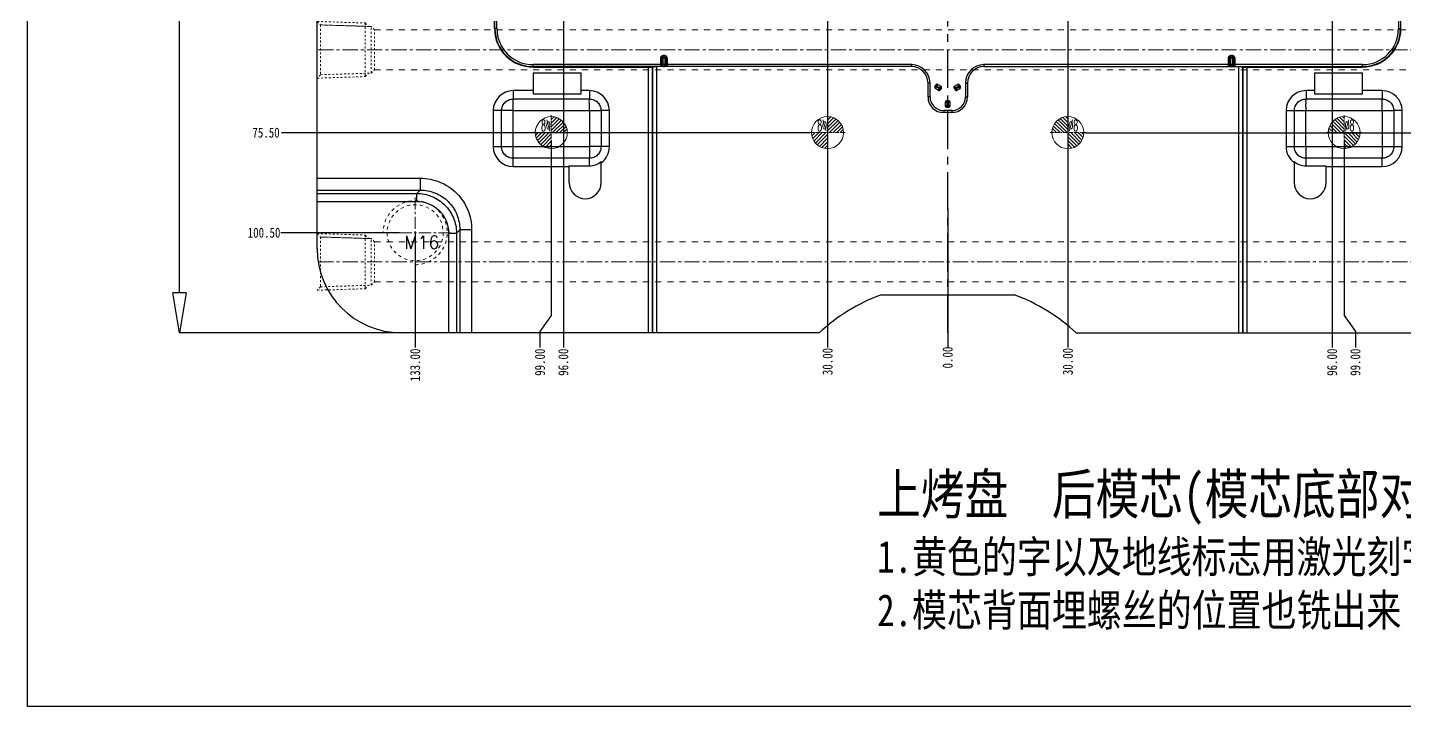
# Model space of a CAD drawing. Header units: millimetres. Extents: x 564 to 2602, y -1989 to 1042.
# Drawn here: x 598 to 941.9, y -959.2 to -789.5 of the extents above; entities that cross this region are included whole.
import ezdxf

# ---------------------------------------------------------------- set-up
doc = ezdxf.new("R2010")
doc.units = ezdxf.units.MM
doc.header["$LTSCALE"] = 16.335
doc.header["$PDMODE"] = 3
doc.header["$PDSIZE"] = 0.3125
doc.linetypes.add('CENTER', pattern=[0.6, 0.375, -0.075, 0.075, -0.075])
doc.linetypes.add('HIDDEN', pattern=[0.2, 0.1, -0.1])
doc.layers.get('0').update_dxf_attribs({"linetype": 'CONTINUOUS'})
doc.layers.get('Defpoints').update_dxf_attribs({"linetype": 'CONTINUOUS'})
for name, color, linetype, lineweight in [('cool', 153, 'HIDDEN', 9), ('dim', 82, 'CONTINUOUS', 9), ('epin', 13, 'CONTINUOUS', 9), ('screw', 33, 'CONTINUOUS', 13)]:
    doc.layers.add(name, color=color, linetype=linetype, lineweight=lineweight)
doc.layers.add('DEFAULT_2', color=8, linetype='HIDDEN')
doc.styles.get("Standard").update_dxf_attribs({"font": 'txt', "width": 0.8})
doc.styles.add('TXT', font='txt.shx', dxfattribs={"bigfont": 'gbcbig.shx'})
doc.styles.add('TXT05', font='txt.shx', dxfattribs={"width": 0.5, "bigfont": 'gbcbig.shx'})
doc.dimstyles.get("Standard").update_dxf_attribs({"dimtxt": 0.15625, "dimasz": 0.1875, "dimexe": 0.125, "dimexo": 0.0625, "dimtad": 0, "dimtih": 1, "dimtoh": 1, "dimdsep": 46, "dimtxsty": 'Standard', "dimcen": 0.09, "dimadec": 0, "dimazin": 0, "dimtp": 0.01, "dimtm": 0.01, "dimtfac": 1, "dimtofl": 0, "dimtmove": 0, "dimatfit": 3, "dimfxl": 0, "dimtolj": 1, "dimarcsym": 0})
doc.dimstyles.new('STANDARD$0', dxfattribs={"dimscale": 2, "dimtxt": 3, "dimasz": 3, "dimexe": 1.25, "dimexo": 0.625, "dimgap": 0.5, "dimtad": 0, "dimdsep": 46, "dimlunit": 6, "dimtxsty": 'Standard', "dimblk": 'CLOSEDBLANK', "dimcen": 0, "dimclrt": 2, "dimazin": 2, "dimtfac": 2, "dimtmove": 1, "dimatfit": 3, "dimfxl": 0, "dimtolj": 1, "dimtzin": 0, "dimarcsym": 0})

# ---------------------------------------------------------------- blocks, each defined once
blk = doc.blocks.new('epin_ejp_8')
at = {"layer": 'epin', "ltscale": 0.5}
h = blk.add_hatch(dxfattribs=at)
h.set_pattern_fill('_ANSI31', color=123, scale=0.2, angle=90, style=0)
h.set_pattern_definition([(135, (-3069.6252, 813.4417), (-0.4490128, -0.4490128), [])])
h.paths.add_polyline_path([(0, 4, 0.414214), (-4, 0), (0, 0)])
h.paths.add_polyline_path([(4, 0), (0, 0), (0, -4, 0.414214)])
at = {"layer": 'epin', "color": 1, "linetype": 'CENTER', "ltscale": 0.16}
for p, q in [((0, -4.4), (0, 4.4)), ((-4.4, 0), (4.4, 0))]:
    blk.add_line(p, q, dxfattribs=at)
at = {"layer": 'epin', "ltscale": 0.5}
blk.add_circle((0, 0), 4, dxfattribs=at)
at = {"layer": 'epin', "color": 6, "ltscale": 0.5, "style": 'TXT05', "width": 0.5}
blk.add_text('%%c8', height=2.8, dxfattribs=at).set_placement((0.16, 0.4))
blk = doc.blocks.new('cool_jt_f12')
at = {"layer": 'cool', "ltscale": 0.3}
for p, q in [((0, 7.0785), (0.856, 6.2225)), ((0, 7.0785), (12, 6.7035)), ((0.856, 6.2225), (0.856, -6.2225)), ((13.5, 5.827375), (0.856, 6.2225)), ((0.856, 6.2225), (13.5, 5.827375)), ((12, 6.7035), (12.856, 5.8475)), ((12, 6.7035), (12, -6.7035)), ((14.327375, 5), (13.5, 5.827375)), ((13.5, -5.827375), (13.5, 5.827375)), ((14.327375, -5), (14.327375, 5)), ((0.856, -6.2225), (0, -7.0785)), ((0, -7.0785), (12, -6.7035)), ((0.856, -6.2225), (13.5, -5.827375)), ((12, -6.7035), (12.856, -5.8475)), ((13.5, -5.827375), (14.327375, -5))]:
    blk.add_line(p, q, dxfattribs=at)
blk = doc.blocks.new('*D181')
at = {"layer": 'Defpoints', "color": 0}
for p in [(827.81, -740.31), (862.21, -815.81), (994.22, -815.81)]:
    blk.add_point(p, dxfattribs=at)
at = {"layer": 'dim', "color": 6, "linetype": 'Continuous', "lineweight": -2}
blk.add_line((862.21, -815.81), (994.22, -815.81), dxfattribs=at)
at = {"layer": 'dim', "color": 4, "insert": (998.05, -815.81), "char_height": 2.5, "attachment_point": 5}
blk.add_mtext('\\A1;75.50', dxfattribs=at)
blk = doc.blocks.new('screw_m16_g')
at = {"layer": 'screw', "color": 1, "linetype": 'CENTER', "ltscale": 0.497582}
for p, q in [((0, -8.8), (0, 8.8)), ((-8.8, 0), (8.8, 0))]:
    blk.add_line(p, q, dxfattribs=at)
at = {"layer": 'screw', "color": 33, "linetype": 'HIDDEN', "ltscale": 0.497582}
blk.add_circle((0, 0), 7, dxfattribs=at)
at = {"layer": 'screw', "color": 92, "linetype": 'HIDDEN', "ltscale": 0.497582}
blk.add_arc((0, 0), 8, 270, 180, dxfattribs=at)
at = {"layer": 'screw', "color": 6, "style": 'TXT'}
blk.add_text('M16', height=3.2, dxfattribs=at).set_placement((-2.72, -4))
blk = doc.blocks.new('*D191')
at = {"layer": 'Defpoints', "color": 0}
for p in [(827.81, -740.31), (964.75, -840.81), (994.38, -840.81)]:
    blk.add_point(p, dxfattribs=at)
at = {"layer": 'dim', "color": 6, "linetype": 'Continuous', "lineweight": -2}
blk.add_line((964.75, -840.81), (994.38, -840.81), dxfattribs=at)
at = {"layer": 'dim', "color": 4, "insert": (998.54, -840.81), "char_height": 2.5, "attachment_point": 5}
blk.add_mtext('\\A1;100.50', dxfattribs=at)
blk = doc.blocks.new('*D204')
at = {"layer": 'Defpoints', "color": 0}
for p in [(827.81, -740.31), (827.81, -834.73), (827.81, -869.5)]:
    blk.add_point(p, dxfattribs=at)
at = {"layer": 'dim', "color": 6, "linetype": 'Continuous', "lineweight": -2}
blk.add_line((827.81, -834.73), (827.81, -869.5), dxfattribs=at)
at = {"layer": 'dim', "color": 4, "insert": (827.81, -872), "char_height": 2.5, "attachment_point": 5, "rotation": 90}
blk.add_mtext('\\A1;0.00', dxfattribs=at)
blk = doc.blocks.new('*D205')
at = {"layer": 'Defpoints', "color": 0}
for p in [(827.81, -740.31), (857.81, -779.32), (857.81, -869.5)]:
    blk.add_point(p, dxfattribs=at)
at = {"layer": 'dim', "color": 6, "linetype": 'Continuous', "lineweight": -2}
blk.add_line((857.81, -779.32), (857.81, -869.5), dxfattribs=at)
at = {"layer": 'dim', "color": 4, "insert": (857.81, -873), "char_height": 2.5, "attachment_point": 5, "rotation": 90}
blk.add_mtext('\\A1;30.00', dxfattribs=at)
blk = doc.blocks.new('*D206')
at = {"layer": 'Defpoints', "color": 0}
for p in [(827.81, -740.31), (923.81, -781.81), (923.81, -869.5)]:
    blk.add_point(p, dxfattribs=at)
at = {"layer": 'dim', "color": 6, "linetype": 'Continuous', "lineweight": -2}
blk.add_line((923.81, -781.81), (923.81, -869.5), dxfattribs=at)
at = {"layer": 'dim', "color": 4, "insert": (923.81, -873.17), "char_height": 2.5, "attachment_point": 5, "rotation": 90}
blk.add_mtext('\\A1;96.00', dxfattribs=at)
blk = doc.blocks.new('*D207')
at = {"layer": 'Defpoints', "color": 0}
for p in [(827.81, -740.31), (926.81, -817.79), (929.63, -869.5)]:
    blk.add_point(p, dxfattribs=at)
at = {"layer": 'dim', "color": 6, "linetype": 'Continuous', "lineweight": -2}
for p, q in [((926.81, -817.79), (926.81, -861.5)), ((926.81, -861.5), (929.63, -865.5)), ((929.63, -865.5), (929.63, -869.5))]:
    blk.add_line(p, q, dxfattribs=at)
at = {"layer": 'dim', "color": 4, "insert": (929.63, -873.17), "char_height": 2.5, "attachment_point": 5, "rotation": 90}
blk.add_mtext('\\A1;99.00', dxfattribs=at)
blk = doc.blocks.new('*D208')
at = {"layer": 'Defpoints', "color": 0}
for p in [(827.81, -740.31), (960.81, -840.81), (960.81, -869.5)]:
    blk.add_point(p, dxfattribs=at)
at = {"layer": 'dim', "color": 6, "linetype": 'Continuous', "lineweight": -2}
blk.add_line((960.81, -840.81), (960.81, -869.5), dxfattribs=at)
at = {"layer": 'dim', "color": 4, "insert": (960.81, -873.84), "char_height": 2.5, "attachment_point": 5, "rotation": 90}
blk.add_mtext('\\A1;133.00', dxfattribs=at)
blk = doc.blocks.new('*D223')
at = {"layer": 'Defpoints', "color": 0}
for p in [(827.81, -740.31), (661.39, -815.81), (793.41, -815.81)]:
    blk.add_point(p, dxfattribs=at)
at = {"layer": 'dim', "color": 6, "linetype": 'Continuous', "lineweight": -2}
blk.add_line((793.41, -815.81), (661.39, -815.81), dxfattribs=at)
at = {"layer": 'dim', "color": 4, "insert": (657.56, -815.81), "char_height": 2.5, "attachment_point": 5}
blk.add_mtext('\\A1;75.50', dxfattribs=at)
blk = doc.blocks.new('*D230')
at = {"layer": 'Defpoints', "color": 0}
for p in [(827.81, -740.31), (661.24, -840.81), (690.87, -840.81)]:
    blk.add_point(p, dxfattribs=at)
at = {"layer": 'dim', "color": 6, "linetype": 'Continuous', "lineweight": -2}
blk.add_line((690.87, -840.81), (661.24, -840.81), dxfattribs=at)
at = {"layer": 'dim', "color": 4, "insert": (657.07, -840.81), "char_height": 2.5, "attachment_point": 5}
blk.add_mtext('\\A1;100.50', dxfattribs=at)
blk = doc.blocks.new('*D209')
at = {"layer": 'Defpoints', "color": 0}
for p in [(827.81, -740.31), (797.81, -779.32), (797.81, -869.5)]:
    blk.add_point(p, dxfattribs=at)
at = {"layer": 'dim', "color": 6, "linetype": 'Continuous', "lineweight": -2}
blk.add_line((797.81, -779.32), (797.81, -869.5), dxfattribs=at)
at = {"layer": 'dim', "color": 4, "insert": (797.81, -873), "char_height": 2.5, "attachment_point": 5, "rotation": 90}
blk.add_mtext('\\A1;30.00', dxfattribs=at)
blk = doc.blocks.new('*D210')
at = {"layer": 'Defpoints', "color": 0}
for p in [(827.81, -740.31), (731.81, -781.81), (731.81, -869.5)]:
    blk.add_point(p, dxfattribs=at)
at = {"layer": 'dim', "color": 6, "linetype": 'Continuous', "lineweight": -2}
blk.add_line((731.81, -781.81), (731.81, -869.5), dxfattribs=at)
at = {"layer": 'dim', "color": 4, "insert": (731.81, -873.17), "char_height": 2.5, "attachment_point": 5, "rotation": 90}
blk.add_mtext('\\A1;96.00', dxfattribs=at)
blk = doc.blocks.new('*D211')
at = {"layer": 'Defpoints', "color": 0}
for p in [(827.81, -740.31), (728.81, -817.79), (725.98, -869.5)]:
    blk.add_point(p, dxfattribs=at)
at = {"layer": 'dim', "color": 6, "linetype": 'Continuous', "lineweight": -2}
for p, q in [((728.81, -817.79), (728.81, -861.5)), ((728.81, -861.5), (725.98, -865.5)), ((725.98, -865.5), (725.98, -869.5))]:
    blk.add_line(p, q, dxfattribs=at)
at = {"layer": 'dim', "color": 4, "insert": (725.98, -873.17), "char_height": 2.5, "attachment_point": 5, "rotation": 90}
blk.add_mtext('\\A1;99.00', dxfattribs=at)
blk = doc.blocks.new('*D218')
at = {"layer": 'Defpoints', "color": 0}
for p in [(827.81, -740.31), (694.81, -840.81), (694.81, -869.5)]:
    blk.add_point(p, dxfattribs=at)
at = {"layer": 'dim', "color": 6, "linetype": 'Continuous', "lineweight": -2}
blk.add_line((694.81, -840.81), (694.81, -869.5), dxfattribs=at)
at = {"layer": 'dim', "color": 4, "insert": (694.81, -873.84), "char_height": 2.5, "attachment_point": 5, "rotation": 90}
blk.add_mtext('\\A1;133.00', dxfattribs=at)
blk = doc.blocks.new('_ClosedBlank')
at = {"color": 0, "linetype": 'ByBlock', "lineweight": -2}
for p, q in [((-1, 0.167), (0, 0)), ((-1, 0.167), (-1, -0.167)), ((0, 0), (-1, -0.167))]:
    blk.add_line(p, q, dxfattribs=at)
blk = doc.blocks.new('*D238')
at = {"color": 6, "linetype": 'Continuous', "lineweight": -2}
for p, q in [((698.67, -614.81), (635.94, -614.81)), ((635.94, -624.81), (635.94, -728.02)), ((635.94, -855.81), (635.94, -762.69)), ((711.99, -865.81), (635.94, -865.81))]:
    blk.add_line(p, q, dxfattribs=at)
at = {"layer": 'Defpoints', "color": 0}
for p in [(698.67, -614.81), (635.94, -865.81), (711.99, -865.81)]:
    blk.add_point(p, dxfattribs=at)
at = {"color": 6, "lineweight": -2, "xscale": 10, "yscale": 10, "zscale": 10}
for p, rotation in [((635.94, -614.81), 90), ((635.94, -865.81), 270)]:
    blk.add_blockref('_ClosedBlank', p, dxfattribs=dict(at, rotation=rotation))
at = {"color": 4, "insert": (635.94, -745.35), "char_height": 10, "attachment_point": 5, "rotation": 90}
blk.add_mtext('\\A1;251.00', dxfattribs=at)

msp = doc.modelspace()

# ---------------------------------------------------------------- linework, layer by layer
at = {"color": 1, "linetype": 'CENTER', "ltscale": 1.561163}
msp.add_line((827.808, -865.805), (827.808, -614.805), dxfattribs=at)
at = {"color": 7, "linetype": 'Continuous'}
for p, q in [((670.308, -844.805), (670.308, -635.805)), ((714.618, -789.794), (714.618, -684.217)), ((940.997, -789.794), (940.997, -684.217)), ((714.723, -789.794), (714.723, -778.533)), ((715.223, -789.794), (715.223, -778.533)), ((940.392, -778.532), (940.392, -789.794)), ((940.892, -778.532), (940.892, -789.794)), ((715.223, -789.794), (714.618, -789.794)), ((940.392, -789.794), (940.997, -789.794)), ((756.116, -797.134), (756.116, -799.312)), ((756.116, -797.134), (757.382, -797.134)), ((756.417, -798.784), (756.417, -797.134)), ((756.719, -796.833), (756.719, -796.531)), ((757.121, -796.531), (756.719, -796.531)), ((756.719, -796.833), (757.121, -796.833)), ((756.719, -798.777), (756.719, -796.873)), ((757.121, -796.531), (757.121, -798.777)), ((757.423, -797.134), (757.423, -798.784)), ((757.423, -797.134), (757.724, -797.134)), ((757.724, -797.134), (757.724, -799.312)), ((897.891, -797.134), (899.158, -797.134)), ((897.891, -797.134), (897.891, -799.312)), ((898.193, -798.784), (898.193, -797.134)), ((898.896, -796.531), (898.494, -796.531)), ((898.494, -796.833), (898.494, -796.531)), ((898.494, -796.833), (898.896, -796.833)), ((898.494, -798.777), (898.494, -796.873)), ((898.896, -796.531), (898.896, -798.777)), ((899.198, -797.134), (899.5, -797.134)), ((899.198, -797.134), (899.198, -798.784)), ((899.5, -797.134), (899.5, -799.312)), ((724.241, -799.417), (724.241, -798.812)), ((756.116, -798.812), (724.241, -798.812)), ((818.758, -799.312), (724.241, -799.312)), ((724.241, -799.417), (753.101, -799.417)), ((724.241, -800.872), (724.241, -806.102)), ((724.241, -800.872), (736.241, -800.872)), ((736.241, -806.102), (736.241, -800.872)), ((753.101, -865.805), (753.101, -799.417)), ((754.098, -799.385), (754.2, -799.344)), ((754.098, -865.805), (754.098, -799.385)), ((754.2, -865.805), (754.2, -799.344)), ((755.196, -865.805), (755.196, -799.312)), ((756.417, -798.77), (756.417, -798.784)), ((757.121, -798.777), (756.719, -798.777)), ((818.758, -798.812), (757.724, -798.812)), ((818.758, -798.812), (818.758, -799.312)), ((897.891, -798.812), (836.857, -798.812)), ((836.857, -798.812), (836.857, -799.312)), ((836.857, -799.312), (897.891, -799.312)), ((897.891, -799.312), (898.693, -799.312)), ((898.193, -798.77), (898.193, -798.784)), ((898.896, -798.777), (898.494, -798.777)), ((898.693, -799.312), (899.5, -799.313)), ((931.374, -798.812), (899.5, -798.812)), ((899.5, -799.312), (931.374, -799.312)), ((900.419, -799.312), (900.419, -865.805)), ((901.518, -799.385), (901.415, -799.344)), ((901.415, -799.344), (901.415, -865.805)), ((901.518, -799.385), (901.518, -865.805)), ((902.514, -799.417), (931.374, -799.417)), ((902.514, -799.417), (902.514, -865.805)), ((919.374, -800.872), (931.374, -800.872)), ((919.374, -800.872), (919.374, -806.102)), ((931.374, -799.417), (931.374, -798.812)), ((931.374, -806.102), (931.374, -800.872)), ((823.385, -803.442), (822.885, -803.442)), ((822.885, -806.888), (822.885, -803.442)), ((823.385, -806.888), (823.385, -803.442)), ((824.609, -804.384), (824.911, -803.861)), ((824.71, -804.21), (825.889, -804.891)), ((824.719, -804.796), (825.302, -803.786)), ((824.937, -804.109), (826.116, -804.79)), ((825.323, -803.751), (826.106, -804.203)), ((825.523, -805.213), (826.106, -804.203)), ((826.217, -804.615), (825.915, -805.138)), ((829.7, -805.138), (829.398, -804.615)), ((829.509, -804.203), (830.292, -803.751)), ((829.529, -804.239), (830.112, -805.248)), ((829.532, -804.77), (830.771, -804.055)), ((829.634, -804.944), (830.872, -804.229)), ((830.292, -803.751), (830.875, -804.761)), ((830.705, -803.861), (831.006, -804.384)), ((832.23, -803.442), (832.73, -803.442)), ((832.23, -803.442), (832.23, -806.888)), ((832.73, -803.442), (832.73, -806.888)), ((719.308, -805.305), (719.308, -807.389)), ((724.241, -805.305), (719.308, -805.305)), ((719.308, -807.389), (738.308, -807.389)), ((724.241, -806.102), (736.241, -806.102)), ((738.308, -805.305), (736.241, -805.305)), ((738.308, -805.305), (738.308, -807.389)), ((823.385, -806.888), (822.885, -806.888)), ((825.503, -805.248), (824.719, -804.796)), ((828.109, -807.893), (827.506, -807.893)), ((827.707, -809.255), (827.707, -807.893)), ((827.908, -808.04), (827.908, -809.401)), ((830.896, -804.796), (830.112, -805.248)), ((832.23, -806.888), (832.73, -806.888)), ((919.374, -805.305), (917.308, -805.305)), ((917.308, -805.305), (917.308, -807.389)), ((917.308, -807.389), (936.308, -807.389)), ((919.374, -806.102), (931.374, -806.102)), ((936.308, -805.305), (931.374, -805.305)), ((936.308, -805.305), (936.308, -807.389)), ((714.308, -810.305), (714.308, -819.305)), ((719.289, -810.305), (714.308, -810.305)), ((716.391, -819.305), (716.391, -810.305)), ((719.289, -819.324), (719.289, -810.287)), ((719.289, -810.287), (738.326, -810.287)), ((738.326, -810.287), (738.326, -819.324)), ((741.224, -810.305), (741.224, -819.305)), ((743.308, -810.305), (741.224, -810.305)), ((743.308, -819.305), (743.308, -810.305)), ((828.813, -810.305), (826.802, -810.305)), ((826.802, -810.305), (826.802, -810.805)), ((828.813, -810.805), (826.802, -810.805)), ((827.204, -808.195), (827.204, -809.1)), ((828.106, -809.1), (827.245, -809.1)), ((827.506, -809.401), (828.109, -809.401)), ((827.509, -808.195), (828.37, -808.195)), ((828.411, -809.1), (828.411, -808.195)), ((828.813, -810.305), (828.813, -810.805)), ((912.308, -810.305), (917.289, -810.305)), ((912.308, -810.305), (912.308, -819.305)), ((914.391, -819.305), (914.391, -810.305)), ((917.289, -810.287), (936.326, -810.287)), ((917.289, -819.324), (917.289, -810.287)), ((936.326, -810.287), (936.326, -819.324)), ((941.308, -810.305), (939.224, -810.305)), ((939.224, -810.305), (939.224, -819.305)), ((941.308, -819.305), (941.308, -810.305)), ((714.308, -819.305), (716.391, -819.305)), ((738.326, -819.324), (719.289, -819.324)), ((719.308, -824.305), (719.308, -819.324)), ((743.308, -819.305), (738.326, -819.305)), ((912.308, -819.305), (914.391, -819.305)), ((936.326, -819.324), (917.289, -819.324)), ((917.308, -824.091), (917.308, -819.324)), ((936.326, -819.305), (941.308, -819.305)), ((738.308, -822.222), (719.308, -822.222)), ((719.308, -824.305), (733.285, -824.305)), ((733.285, -828.305), (733.285, -824.091)), ((733.285, -824.091), (738.308, -824.091)), ((738.308, -824.091), (738.308, -822.222)), ((741.285, -828.305), (741.285, -823.052)), ((914.33, -823.052), (914.33, -828.305)), ((936.308, -822.222), (917.308, -822.222)), ((917.308, -824.091), (922.33, -824.091)), ((922.33, -828.305), (922.33, -824.091)), ((922.33, -824.305), (936.308, -824.305)), ((936.308, -824.305), (936.308, -822.222)), ((670.308, -827.197), (696.042, -827.197)), ((696.042, -827.197), (696.042, -830.168)), ((670.308, -830.168), (696.042, -830.168)), ((670.308, -830.997), (695.213, -830.997)), ((695.213, -830.997), (696.042, -830.168)), ((695.213, -832.977), (695.213, -830.997)), ((670.308, -832.977), (695.213, -832.977)), ((703.136, -840.9), (703.136, -865.805)), ((703.136, -840.9), (705.116, -840.9)), ((705.116, -840.9), (705.945, -840.071)), ((705.116, -840.9), (705.116, -865.805)), ((705.945, -840.071), (705.945, -865.805)), ((708.915, -840.071), (705.945, -840.071)), ((708.915, -840.071), (708.915, -865.805)), ((811.194, -856.305), (844.421, -856.305)), ((795.695, -865.805), (691.308, -865.805)), ((859.921, -865.805), (964.308, -865.805))]:
    msp.add_line(p, q, dxfattribs=at)
msp.add_lwpolyline([(597.996, -547.614), (1143.323, -547.614), (1143.323, -959.192), (597.996, -959.192)], close=True)
for centre, radius, start, end in [((724.241, -789.794), 9.623, 180, 270), ((724.241, -789.794), 9.518, 180, 270), ((724.241, -789.794), 9.018, 180, 270), ((931.374, -789.794), 9.623, 270, 0), ((931.374, -789.794), 9.518, 270, 0), ((931.374, -789.794), 9.018, 270, 0), ((756.719, -797.134), 0.603, 89.999, 179.93545), ((756.719, -797.134), 0.302, 90, 180), ((757.121, -797.134), 0.603, 0.06541, 90.00025), ((757.121, -797.134), 0.302, 0, 90), ((898.494, -797.134), 0.603, 89.99951, 179.93469), ((898.494, -797.134), 0.302, 90, 180), ((898.896, -797.134), 0.603, 0.06541, 90.00014), ((898.896, -797.134), 0.302, 0, 90), ((756.925, -798.77), 0.507, 207.86859, 269.14287), ((756.913, -798.788), 0.494, 235.07119, 245.06046), ((756.907, -798.767), 0.511, 276.09097, 304.894), ((756.921, -798.788), 0.494, 295.01067, 305.05078), ((756.912, -798.77), 0.505, 325.38797, 353.18918), ((818.758, -803.33), 4.518, 89.15461, 89.99432), ((818.755, -803.443), 4.13, 0.01342, 89.95037), ((818.755, -803.442), 4.63, 0.8865, 89.13932), ((836.86, -803.442), 4.63, 90.91934, 179.17267), ((836.861, -803.443), 4.13, 90.04978, 179.98676), ((836.858, -803.326), 4.514, 90.00633, 90.90667), ((898.7, -798.77), 0.507, 207.86861, 269.14287), ((898.689, -798.788), 0.494, 235.07121, 245.06048), ((898.683, -798.767), 0.511, 276.09097, 304.894), ((898.696, -798.788), 0.494, 295.01067, 305.05078), ((898.688, -798.77), 0.505, 325.38797, 353.18918), ((818.864, -803.442), 4.522, 0.00633, 0.90522), ((824.87, -804.535), 0.302, 150, 240), ((825.172, -804.012), 0.302, 60, 150), ((825.956, -804.465), 0.302, 330, 60), ((829.66, -804.465), 0.302, 120, 210), ((830.443, -804.012), 0.302, 30, 120), ((830.745, -804.535), 0.302, 300, 30), ((836.756, -803.442), 4.526, 179.15657, 179.99433), ((719.308, -810.305), 5, 90, 180), ((738.308, -810.305), 5, 0, 90), ((826.802, -806.888), 3.917, 180.00007, 269.99993), ((826.802, -806.888), 3.417, 180, 270), ((825.654, -804.987), 0.302, 240, 330), ((827.506, -808.195), 0.302, 90, 180), ((828.109, -808.195), 0.302, 0, 90), ((828.813, -806.888), 3.917, 270.00007, 359.99993), ((828.813, -806.888), 3.417, 270, 0), ((829.961, -804.987), 0.302, 210, 300), ((917.308, -810.305), 5, 90, 180), ((936.308, -810.305), 5, 0, 90), ((827.506, -809.1), 0.302, 180, 270), ((828.109, -809.1), 0.302, 270, 0), ((719.308, -819.305), 5, 180, 270), ((738.308, -819.305), 5, 306.54375, 0), ((917.308, -819.305), 5, 180, 233.45625), ((936.308, -819.305), 5, 270, 0), ((738.308, -819.305), 4.786, 270, 308.47019), ((917.308, -819.305), 4.786, 231.52981, 270), ((737.285, -828.305), 4, 180, 0), ((918.33, -828.305), 4, 180, 0), ((691.308, -844.805), 21, 180, 270), ((827.808, -900.805), 47.5, 110.47218, 132.5369), ((827.808, -900.805), 47.5, 47.4631, 69.52782)]:
    msp.add_arc(centre, radius, start, end, dxfattribs=at)
for centre, start_param, end_param in [((753.101, -799.382), -1.5707963, -0.0872665), ((902.514, -799.382), -3.0543262, -1.5707963)]:
    msp.add_ellipse(centre, major_axis=(1, 0), ratio=0.0349208, start_param=start_param, end_param=end_param, dxfattribs=at)
for points, knots in [([(754.2, -799.344), (754.211, -799.34), (754.245, -799.337), (754.31, -799.331), (754.406, -799.326), (754.585, -799.319), (754.852, -799.314), (755.076, -799.312), (755.196, -799.312)], [0, 0, 0, 0, 0.0339351, 0.1007912, 0.1984412, 0.3235362, 0.639009, 1, 1, 1, 1]), ([(756.417, -798.784), (756.417, -798.787), (756.407, -798.792), (756.392, -798.796), (756.363, -798.801), (756.309, -798.806), (756.225, -798.811), (756.154, -798.812), (756.116, -798.812)], [0, 0, 0, 0, 0.0259444, 0.0843736, 0.1765777, 0.2998283, 0.6207951, 1, 1, 1, 1]), ([(756.417, -798.77), (756.417, -798.772), (756.429, -798.769), (756.442, -798.773), (756.472, -798.772), (756.508, -798.774), (756.553, -798.775), (756.624, -798.776), (756.68, -798.777), (756.719, -798.777)], [0, 0, 0, 0, 0.0194908, 0.0763955, 0.168619, 0.2929433, 0.4444511, 0.6179093, 1, 1, 1, 1]), ([(756.92, -799.277), (756.854, -799.272), (756.774, -799.138), (756.732, -798.966), (756.72, -798.842), (756.719, -798.777)], [0, 0, 0, 0, 0.3534788, 0.6514469, 1, 1, 1, 1]), ([(757.035, -799.179), (757.03, -799.188), (757.011, -799.219), (756.987, -799.248), (756.965, -799.261)], [0, 0, 0, 0, 0.2907069, 1, 1, 1, 1]), ([(757.121, -798.777), (757.12, -798.854), (757.106, -798.991), (757.065, -799.125), (757.035, -799.179)], [0, 0, 0, 0, 0.5542672, 1, 1, 1, 1]), ([(757.121, -798.777), (757.159, -798.777), (757.215, -798.776), (757.286, -798.775), (757.332, -798.774), (757.368, -798.772), (757.398, -798.773), (757.41, -798.769), (757.423, -798.772), (757.423, -798.77)], [0, 0, 0, 0, 0.382091, 0.5555493, 0.7070572, 0.8313817, 0.9236051, 0.9805097, 1, 1, 1, 1]), ([(757.724, -798.812), (757.686, -798.812), (757.614, -798.811), (757.53, -798.806), (757.477, -798.801), (757.448, -798.796), (757.432, -798.792), (757.423, -798.787), (757.423, -798.784)], [0, 0, 0, 0, 0.3786654, 0.6997688, 0.8231106, 0.9154371, 0.9739895, 1, 1, 1, 1]), ([(898.193, -798.784), (898.193, -798.787), (898.183, -798.792), (898.167, -798.796), (898.139, -798.801), (898.085, -798.806), (898.001, -798.811), (897.93, -798.812), (897.891, -798.812)], [0, 0, 0, 0, 0.0259832, 0.0845399, 0.1769335, 0.3003425, 0.6212926, 1, 1, 1, 1]), ([(898.193, -798.77), (898.193, -798.772), (898.205, -798.769), (898.218, -798.773), (898.247, -798.772), (898.283, -798.774), (898.329, -798.775), (898.4, -798.776), (898.456, -798.777), (898.494, -798.777)], [0, 0, 0, 0, 0.0194908, 0.0763955, 0.168619, 0.2929433, 0.4444511, 0.6179093, 1, 1, 1, 1]), ([(898.695, -799.277), (898.629, -799.272), (898.55, -799.138), (898.507, -798.966), (898.495, -798.842), (898.494, -798.777)], [0, 0, 0, 0, 0.3534788, 0.6514469, 1, 1, 1, 1]), ([(899.5, -799.313), (899.396, -799.313), (899.246, -799.311), (899.055, -799.307), (898.933, -799.304), (898.835, -799.3), (898.768, -799.296), (898.73, -799.292), (898.711, -799.289), (898.701, -799.287), (898.695, -799.285), (898.695, -799.283)], [0, 0, 0, 0, 0.3845849, 0.5590817, 0.7113874, 0.8353285, 0.9256197, 0.9573845, 0.9802489, 0.9942788, 1, 1, 1, 1]), ([(898.81, -799.179), (898.805, -799.188), (898.787, -799.219), (898.762, -799.248), (898.741, -799.261)], [0, 0, 0, 0, 0.2907069, 1, 1, 1, 1]), ([(898.896, -798.777), (898.895, -798.854), (898.881, -798.991), (898.84, -799.125), (898.81, -799.179)], [0, 0, 0, 0, 0.5542672, 1, 1, 1, 1]), ([(898.896, -798.777), (898.935, -798.777), (898.991, -798.776), (899.062, -798.775), (899.107, -798.774), (899.143, -798.772), (899.173, -798.773), (899.186, -798.769), (899.198, -798.772), (899.198, -798.77)], [0, 0, 0, 0, 0.382091, 0.5555493, 0.7070572, 0.8313817, 0.9236051, 0.9805097, 1, 1, 1, 1]), ([(899.5, -798.812), (899.461, -798.812), (899.39, -798.811), (899.306, -798.806), (899.252, -798.801), (899.224, -798.796), (899.208, -798.792), (899.198, -798.787), (899.198, -798.784)], [0, 0, 0, 0, 0.3782551, 0.6992654, 0.8227626, 0.9152547, 0.9739521, 1, 1, 1, 1]), ([(900.419, -799.312), (900.539, -799.312), (900.764, -799.314), (901.03, -799.319), (901.209, -799.326), (901.305, -799.331), (901.371, -799.337), (901.404, -799.34), (901.415, -799.344)], [0, 0, 0, 0, 0.360991, 0.6764638, 0.8015588, 0.8992088, 0.9660649, 1, 1, 1, 1]), ([(716.391, -810.305), (716.392, -809.926), (716.543, -809.159), (717.192, -808.19), (718.162, -807.543), (718.928, -807.388), (719.308, -807.389)], [0, 0, 0, 0, 0.2500258, 0.5000148, 0.7499494, 1, 1, 1, 1]), ([(719.308, -810.287), (719.308, -809.965), (719.287, -809.494), (719.287, -808.885), (719.291, -808.477), (719.288, -808.117), (719.287, -807.814), (719.298, -807.578), (719.307, -807.444), (719.308, -807.389)], [0, 0, 0, 0, 0.3327323, 0.4880127, 0.6301674, 0.7554668, 0.8607097, 0.9430429, 1, 1, 1, 1]), ([(738.308, -810.287), (738.308, -809.965), (738.301, -809.357), (738.305, -808.525), (738.3, -807.881), (738.308, -807.524), (738.308, -807.389)], [0, 0, 0, 0, 0.3327819, 0.630243, 0.8608047, 1, 1, 1, 1]), ([(738.308, -807.389), (738.687, -807.389), (739.454, -807.541), (740.423, -808.19), (741.07, -809.16), (741.225, -809.926), (741.224, -810.305)], [0, 0, 0, 0, 0.2500258, 0.5000148, 0.7499494, 1, 1, 1, 1]), ([(914.391, -810.305), (914.392, -809.926), (914.543, -809.159), (915.192, -808.19), (916.162, -807.543), (916.928, -807.388), (917.308, -807.389)], [0, 0, 0, 0, 0.2500258, 0.5000148, 0.7499494, 1, 1, 1, 1]), ([(917.308, -810.287), (917.308, -809.965), (917.287, -809.494), (917.287, -808.885), (917.291, -808.477), (917.288, -808.117), (917.287, -807.814), (917.298, -807.578), (917.307, -807.444), (917.308, -807.389)], [0, 0, 0, 0, 0.3327323, 0.4880127, 0.6301674, 0.7554668, 0.8607097, 0.9430429, 1, 1, 1, 1]), ([(936.308, -810.287), (936.308, -809.965), (936.301, -809.357), (936.305, -808.525), (936.3, -807.881), (936.308, -807.524), (936.308, -807.389)], [0, 0, 0, 0, 0.3327819, 0.630243, 0.8608047, 1, 1, 1, 1]), ([(936.308, -807.389), (936.687, -807.389), (937.454, -807.541), (938.423, -808.19), (939.07, -809.16), (939.225, -809.926), (939.224, -810.305)], [0, 0, 0, 0, 0.2500258, 0.5000148, 0.7499494, 1, 1, 1, 1]), ([(738.326, -810.305), (738.648, -810.305), (739.119, -810.285), (739.728, -810.285), (740.136, -810.288), (740.496, -810.286), (740.799, -810.285), (741.035, -810.296), (741.169, -810.305), (741.224, -810.305)], [0, 0, 0, 0, 0.3327323, 0.4880127, 0.6301674, 0.7554668, 0.8607097, 0.9430429, 1, 1, 1, 1]), ([(936.326, -810.305), (936.648, -810.305), (937.119, -810.285), (937.728, -810.285), (938.136, -810.288), (938.496, -810.286), (938.799, -810.285), (939.035, -810.296), (939.169, -810.305), (939.224, -810.305)], [0, 0, 0, 0, 0.3327323, 0.4880127, 0.6301674, 0.7554668, 0.8607097, 0.9430429, 1, 1, 1, 1]), ([(719.308, -822.222), (718.928, -822.221), (718.162, -822.07), (717.192, -821.421), (716.546, -820.451), (716.39, -819.685), (716.391, -819.305)], [0, 0, 0, 0, 0.2500258, 0.5000148, 0.7499494, 1, 1, 1, 1]), ([(719.289, -819.305), (718.968, -819.305), (718.496, -819.326), (717.887, -819.326), (717.479, -819.322), (717.119, -819.325), (716.817, -819.326), (716.581, -819.315), (716.446, -819.306), (716.391, -819.305)], [0, 0, 0, 0, 0.3327323, 0.4880127, 0.6301674, 0.7554668, 0.8607097, 0.9430429, 1, 1, 1, 1]), ([(741.224, -819.305), (741.224, -819.685), (741.072, -820.451), (740.423, -821.421), (739.453, -822.067), (738.687, -822.223), (738.308, -822.222)], [0, 0, 0, 0, 0.2500258, 0.5000148, 0.7499494, 1, 1, 1, 1]), ([(738.308, -819.324), (738.308, -819.645), (738.328, -820.117), (738.328, -820.725), (738.325, -821.134), (738.327, -821.494), (738.328, -821.796), (738.317, -822.032), (738.308, -822.167), (738.308, -822.222)], [0, 0, 0, 0, 0.3327323, 0.4880127, 0.6301674, 0.7554668, 0.8607097, 0.9430429, 1, 1, 1, 1]), ([(917.308, -822.222), (916.928, -822.221), (916.162, -822.07), (915.192, -821.421), (914.546, -820.451), (914.39, -819.685), (914.391, -819.305)], [0, 0, 0, 0, 0.2500258, 0.5000148, 0.7499494, 1, 1, 1, 1]), ([(917.289, -819.305), (916.968, -819.305), (916.496, -819.326), (915.887, -819.326), (915.479, -819.322), (915.119, -819.325), (914.817, -819.326), (914.581, -819.315), (914.446, -819.306), (914.391, -819.305)], [0, 0, 0, 0, 0.3327323, 0.4880127, 0.6301674, 0.7554668, 0.8607097, 0.9430429, 1, 1, 1, 1]), ([(939.224, -819.305), (939.224, -819.685), (939.072, -820.451), (938.423, -821.421), (937.453, -822.067), (936.687, -822.223), (936.308, -822.222)], [0, 0, 0, 0, 0.2500258, 0.5000148, 0.7499494, 1, 1, 1, 1]), ([(936.308, -819.324), (936.308, -819.645), (936.328, -820.117), (936.328, -820.725), (936.325, -821.134), (936.327, -821.494), (936.328, -821.796), (936.317, -822.032), (936.308, -822.167), (936.308, -822.222)], [0, 0, 0, 0, 0.3327323, 0.4880127, 0.6301674, 0.7554668, 0.8607097, 0.9430429, 1, 1, 1, 1]), ([(696.042, -827.197), (696.884, -827.198), (698.573, -827.361), (701.007, -828.091), (703.253, -829.283), (705.22, -830.894), (706.83, -832.861), (708.022, -835.107), (708.752, -837.541), (708.915, -839.229), (708.915, -840.071)], [0, 0, 0, 0, 0.1249997, 0.2500328, 0.3750316, 0.5000448, 0.6250421, 0.7500036, 0.8750011, 1, 1, 1, 1]), ([(695.213, -830.997), (696.501, -831.002), (699.102, -831.519), (702.393, -833.72), (704.595, -837.011), (705.111, -839.612), (705.116, -840.9)], [0, 0, 0, 0, 0.2500243, 0.5000394, 0.7500009, 1, 1, 1, 1]), ([(696.042, -830.168), (697.334, -830.161), (699.95, -830.652), (703.267, -832.847), (705.462, -836.164), (705.952, -838.78), (705.945, -840.071)], [0, 0, 0, 0, 0.2500104, 0.5000454, 0.7500261, 1, 1, 1, 1]), ([(695.213, -832.977), (696.245, -832.978), (698.331, -833.383), (700.972, -835.142), (702.731, -837.783), (703.135, -839.868), (703.136, -840.9)], [0, 0, 0, 0, 0.2500568, 0.5000397, 0.7499686, 1, 1, 1, 1])]:
    msp.add_open_spline(points, degree=3, knots=knots, dxfattribs=at)
for points in [[(756.417, -798.784), (756.417, -798.87), (756.441, -798.959), (756.484, -799.034)], [(756.484, -799.034), (756.52, -799.097), (756.571, -799.152), (756.63, -799.194)], [(756.917, -799.277), (756.989, -799.276), (757.061, -799.259), (757.126, -799.228)], [(756.965, -799.261), (756.952, -799.27), (756.936, -799.276), (756.92, -799.277)], [(757.2, -799.186), (757.249, -799.151), (757.293, -799.107), (757.327, -799.057)], [(757.35, -799.034), (757.314, -799.096), (757.264, -799.152), (757.205, -799.193)], [(757.417, -798.784), (757.417, -798.87), (757.393, -798.959), (757.35, -799.034)], [(898.193, -798.784), (898.193, -798.87), (898.217, -798.959), (898.26, -799.034)], [(898.26, -799.034), (898.296, -799.097), (898.347, -799.152), (898.406, -799.194)], [(898.693, -799.277), (898.764, -799.276), (898.837, -799.259), (898.902, -799.228)], [(898.741, -799.261), (898.727, -799.27), (898.711, -799.276), (898.695, -799.277)], [(898.975, -799.186), (899.025, -799.151), (899.069, -799.107), (899.103, -799.057)], [(899.126, -799.034), (899.09, -799.096), (899.039, -799.152), (898.98, -799.193)], [(899.193, -798.784), (899.193, -798.87), (899.169, -798.959), (899.126, -799.034)]]:
    msp.add_open_spline(points, degree=3, dxfattribs=at)
at = {"layer": 'cool', "ltscale": 0.932966}
for p, q in [((684.638, -790.105), (970.978, -790.105)), ((684.638, -800.105), (970.978, -800.105)), ((684.638, -843.105), (970.978, -843.105)), ((684.638, -853.105), (970.978, -853.105))]:
    msp.add_line(p, q, dxfattribs=at)
at = {"layer": 'cool', "color": 1, "linetype": 'CENTER', "ltscale": 0.621977}
for p, q in [((985.308, -795.105), (670.308, -795.105)), ((985.308, -848.105), (670.308, -848.105))]:
    msp.add_line(p, q, dxfattribs=at)
at = {"layer": 'DEFAULT_2', "color": 8, "linetype": 'HIDDEN'}
for p, q in [((756.719, -796.873), (756.719, -796.833)), ((757.382, -797.134), (757.423, -797.134)), ((898.494, -796.873), (898.494, -796.833)), ((899.158, -797.134), (899.198, -797.134)), ((824.81, -804.035), (824.937, -804.109)), ((825.302, -803.786), (825.323, -803.751)), ((829.529, -804.239), (829.509, -804.203)), ((830.771, -804.055), (830.805, -804.035)), ((830.906, -804.21), (830.872, -804.229)), ((825.523, -805.213), (825.503, -805.248)), ((826.016, -804.964), (825.889, -804.891)), ((827.908, -807.893), (827.908, -808.04)), ((829.499, -804.79), (829.532, -804.77)), ((829.634, -804.944), (829.599, -804.964)), ((830.875, -804.761), (830.896, -804.796)), ((827.204, -808.195), (827.509, -808.195)), ((827.245, -809.1), (827.204, -809.1)), ((827.707, -809.401), (827.707, -809.255)), ((828.411, -809.1), (828.106, -809.1)), ((828.37, -808.195), (828.411, -808.195))]:
    msp.add_line(p, q, dxfattribs=at)
for centre, radius, start, end in [((756.917, -798.796), 0.488, 264.00517, 276.03148), ((756.917, -798.77), 0.5, 353.18918, 0.00301), ((898.693, -798.796), 0.488, 264.00516, 276.03148), ((898.693, -798.77), 0.5, 353.18918, 0.00301)]:
    msp.add_arc(centre, radius, start, end, dxfattribs=at)
for points, knots in [([(756.92, -799.283), (756.92, -799.288), (756.892, -799.289), (756.857, -799.296), (756.78, -799.299), (756.684, -799.304), (756.561, -799.307), (756.368, -799.311), (756.216, -799.313), (756.111, -799.313)], [0, 0, 0, 0, 0.0179474, 0.0705723, 0.1607508, 0.2847513, 0.4375359, 0.6135834, 1, 1, 1, 1]), ([(757.729, -799.313), (757.624, -799.313), (757.472, -799.311), (757.279, -799.307), (757.157, -799.304), (757.058, -799.3), (756.987, -799.295), (756.943, -799.291), (756.926, -799.287), (756.92, -799.284), (756.92, -799.283)], [0, 0, 0, 0, 0.3864766, 0.5617155, 0.7144557, 0.8383184, 0.9284273, 0.9812914, 0.9945272, 1, 1, 1, 1]), ([(898.695, -799.283), (898.695, -799.285), (898.689, -799.287), (898.672, -799.291), (898.628, -799.295), (898.557, -799.3), (898.458, -799.304), (898.338, -799.307), (898.146, -799.311), (897.995, -799.312), (897.891, -799.312)], [0, 0, 0, 0, 0.0054164, 0.0185769, 0.0719182, 0.1622598, 0.2858528, 0.4378632, 0.6122574, 1, 1, 1, 1])]:
    msp.add_open_spline(points, degree=3, knots=knots, dxfattribs=at)

# ---------------------------------------------------------------- block references
at = {"layer": 'cool', "ltscale": 0.932966}
for p in [(670.308, -795.105), (670.308, -848.105)]:
    msp.add_blockref('cool_jt_f12', p, dxfattribs=at)
at = {"layer": 'epin', "xscale": -1}
for p in [(728.808, -815.805), (797.808, -815.805)]:
    msp.add_blockref('epin_ejp_8', p, dxfattribs=at)
at = {"layer": 'epin'}
for p in [(857.808, -815.805), (926.808, -815.805)]:
    msp.add_blockref('epin_ejp_8', p, dxfattribs=at)
at = {"layer": 'screw'}
msp.add_blockref('screw_m16_g', (694.808, -840.805), dxfattribs=at)

# ---------------------------------------------------------------- texts
at = {"insert": (810.195, -901.118), "char_height": 10, "width": 421.55294, "attachment_point": 1}
msp.add_mtext('{\\fSimSun|b0|i0|c134|p2;上烤盘  后模芯\\C2;(模芯底部对刀抬起来铣）\\C256;\\P\\H0.8x;1.黄色的字以及地线标志用激光刻字，字深为：0.3\\P2.模芯背面埋螺丝的位置也铣出来（或车电极放电）}', dxfattribs=at)

# ---------------------------------------------------------------- dimensions: what is measured, and where the dimension line sits
dim = msp.add_linear_dim(base=(635.944, -865.805), p1=(698.674, -614.805), p2=(711.989, -865.805), angle=90, dimstyle='STANDARD$0', override={"dimtxt": 5, "dimasz": 5, "dimexe": 0, "dimexo": 0, "dimgap": 0, "dimzin": 0, "dimclrd": 6, "dimclre": 6, "dimclrt": 4, "dimfxl": 1.25})
dim.commit()
dim.dimension.update_dxf_attribs({"geometry": '*D238', "text_midpoint": (635.944, -745.354), "dimtype": 160})
at = {"layer": 'dim'}
for feature_location, offset, dtype, origin, picture, middle in [((690.867, -840.805), (-29.628, 0), 0, (827.808, -740.305), '*D230', (657.073, -840.805)), ((793.408, -815.805), (-132.013, 0), 0, (827.808, -740.305), '*D223', (657.561, -815.805)), ((694.808, -840.805), (0, -28.698), 1, (827.808, -740.305), '*D218', (694.808, -873.836)), ((728.808, -817.787), (-2.825, -51.717), 1, (827.808, -740.305), '*D211', (725.983, -873.17)), ((731.808, -781.805), (0, -87.698), 1, (827.808, -740.305), '*D210', (731.808, -873.17)), ((797.808, -779.322), (0, -90.182), 1, (827.808, -740.305), '*D209', (797.808, -873.003)), ((827.80761217, -834.726098513), (0, -34.777049758), 1, (827.80761217, -740.305356683), '*D204', (827.80761217, -872.003148271)), ((862.208, -815.805), (132.013, 0), 0, (827.808, -740.305), '*D181', (998.054, -815.805)), ((964.748, -840.805), (29.628, 0), 0, (827.808, -740.305), '*D191', (998.542, -840.805)), ((857.808, -779.322), (0, -90.182), 1, (827.808, -740.305), '*D205', (857.808, -873.003)), ((923.808, -781.805), (0, -87.698), 1, (827.808, -740.305), '*D206', (923.808, -873.17)), ((926.808, -817.787), (2.825, -51.717), 1, (827.808, -740.305), '*D207', (929.632, -873.17)), ((960.808, -840.805), (0, -28.698), 1, (827.808, -740.305), '*D208', (960.808, -873.836))]:
    dim = msp.add_ordinate_dim(feature_location=feature_location, offset=offset, dtype=dtype, origin=origin, dimstyle='Standard', override={"dimtxt": 2.5, "dimasz": 2, "dimexe": 0, "dimexo": 0, "dimgap": 0, "dimtih": 0, "dimtoh": 0, "dimzin": 0, "dimcen": 0, "dimclrd": 6, "dimclre": 6, "dimclrt": 4, "dimadec": 2, "dimtp": 0, "dimtm": 0, "dimfxl": 1.25, "dimtzin": 0}, dxfattribs=at)
    dim.commit()
    dim.dimension.update_dxf_attribs({"geometry": picture, "text_midpoint": middle})

doc.saveas('drawing.dxf')
